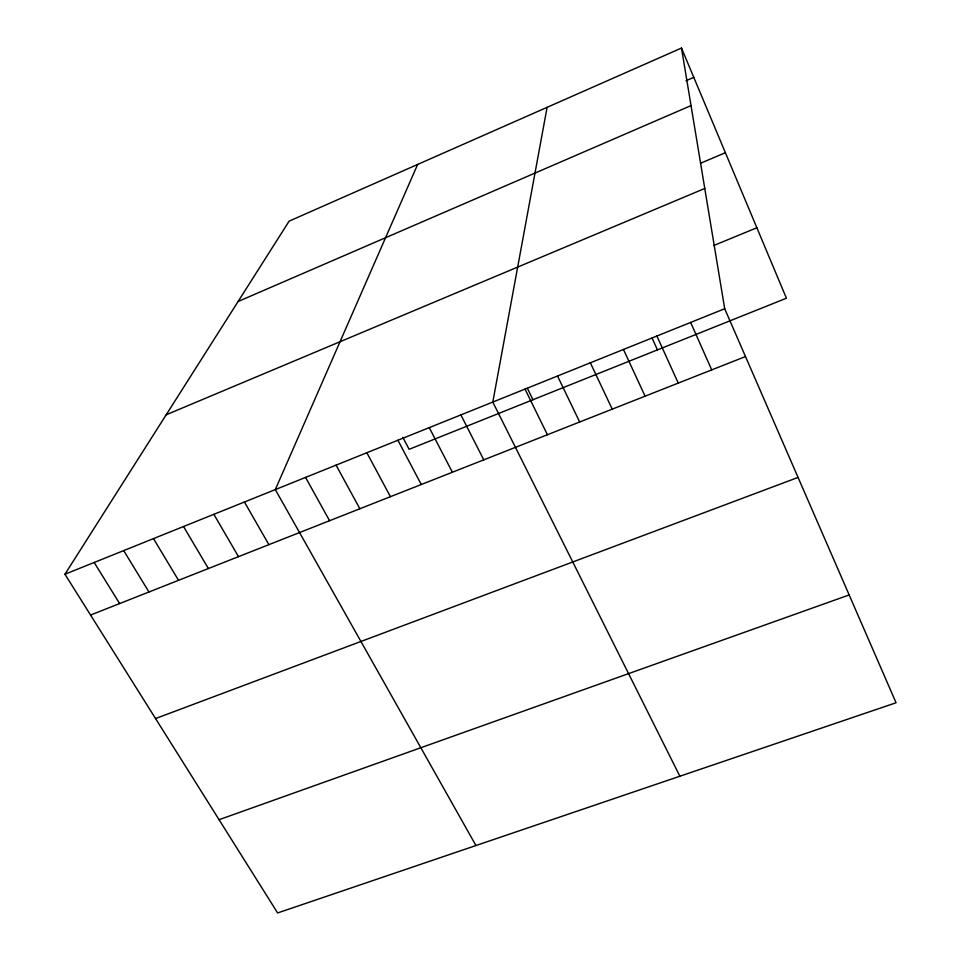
<?xml version="1.0" encoding="UTF-8"?>
<svg xmlns="http://www.w3.org/2000/svg" width="961" height="961" viewBox="0 0 961 961"><rect width="100%" height="100%" fill="white"/><g stroke="black" fill="none" stroke-linecap="round" stroke-linejoin="round"><path stroke-width="1.44" d="M547.109 107.332L492.801 402.058L679.871 776.236M417.639 164.439L275.314 489.581L475.959 845.536M681.493 48.05L724.702 308.733L896.06 702.755L277.621 912.95L64.94 574.246L289.141 221.126L681.493 48.05L786.422 298.222L409.134 449.316L402.851 437.375M686.022 80.748L693.794 77.361M238.112 301.502L691.031 105.59M700.761 163.154L725.399 152.715M166.181 414.792L704.773 188.464M713.747 245.523L756.872 227.769M64.94 574.246L724.702 308.733M90.562 615.04L745.496 356.555M155.55 718.552L798.062 477.425M219.072 819.697L849.176 594.943M94.19 562.473L119.62 603.568M123.705 550.593L148.955 592M153.484 538.604L178.53 580.324M183.527 526.52L208.381 568.54M213.847 514.315L238.496 556.659M244.442 502.002L268.888 544.659M305.562 477.413L329.575 520.706M336.062 465.136L359.858 508.753M366.85 452.751L390.43 496.693M397.914 440.246L421.266 484.524M429.255 427.633L452.379 472.247M460.884 414.9L483.767 459.851M527.397 388.376L532.959 399.728M525.018 389.097L547.41 434.732M557.524 376.015L579.675 421.999M590.342 362.802L612.229 409.146M623.461 349.48L645.083 396.184M652.135 338.188L657.444 349.876M656.892 336.026L678.25 383.091M690.635 322.44L711.717 369.889"/></g></svg>
